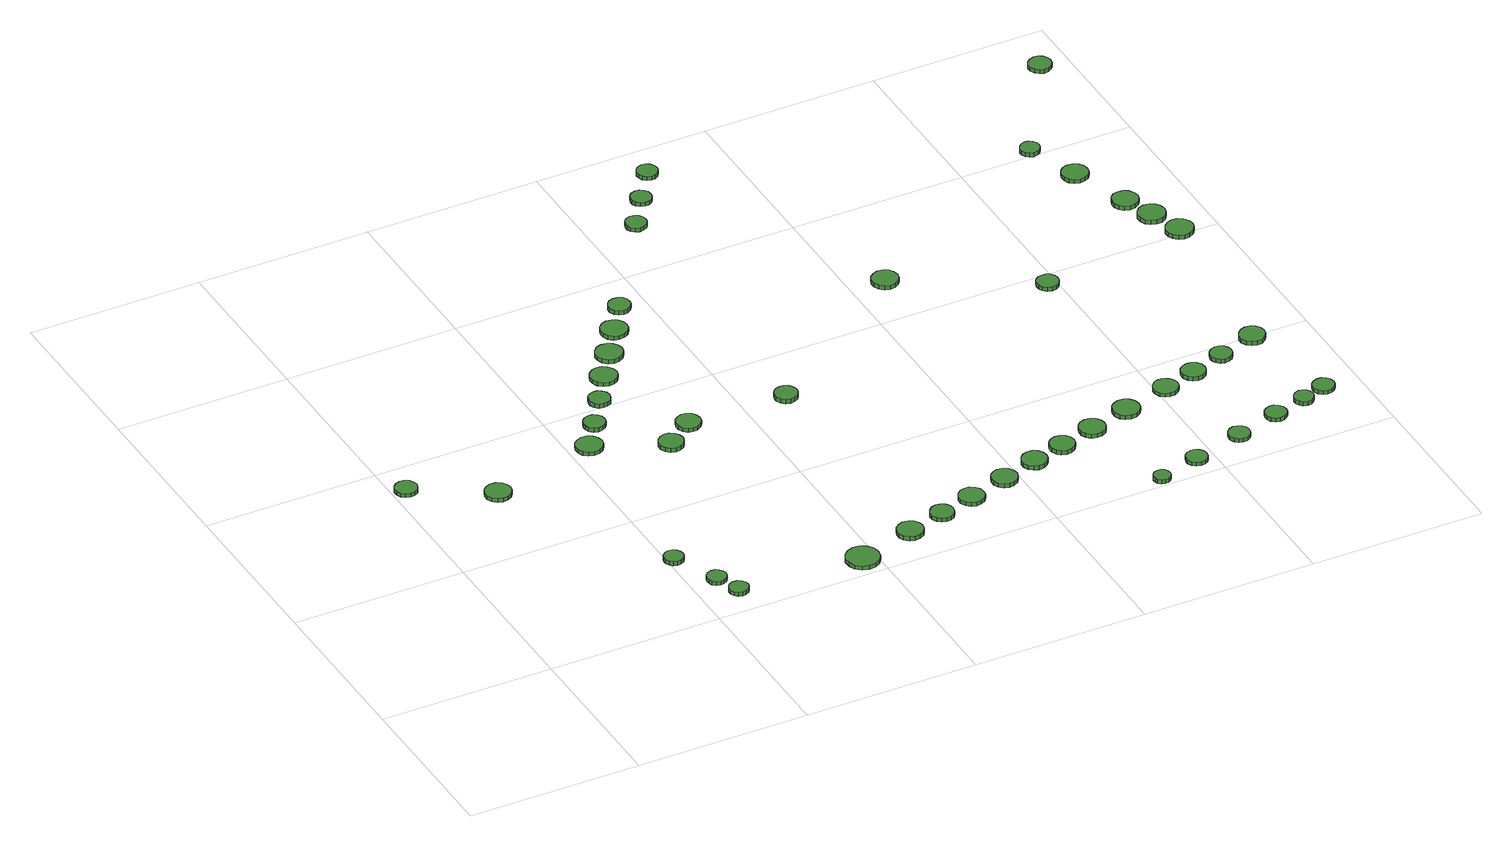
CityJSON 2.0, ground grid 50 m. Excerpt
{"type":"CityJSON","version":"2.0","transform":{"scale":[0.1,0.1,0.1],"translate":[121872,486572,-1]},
"CityObjects":{
"tree1":{"type":"SolitaryVegetationObject","attributes":{"function":"something"},"geometry":[{"type":"MultiSurface","lod":"1","boundaries":[[[0,1,2,3,4,5,6,7,8,9,10,11,12,13,14]],[[15,16,17,18,19,20,21,22,23,24,25,26,27,28,29]],[[0,29,28,1]],[[1,28,27,2]],[[2,27,26,3]],[[3,26,25,4]],[[4,25,24,5]],[[5,24,23,6]],[[6,23,22,7]],[[7,22,21,8]],[[8,21,20,9]],[[9,20,19,10]],[[10,19,18,11]],[[11,18,17,12]],[[12,17,16,13]],[[13,16,15,14]],[[14,15,29,0]]]}]},
"tree2":{"type":"SolitaryVegetationObject","attributes":{"function":"something"},"geometry":[{"type":"MultiSurface","lod":"1","boundaries":[[[30,31,32,33,34,35,36,37,38,39,40,41,42,43,44]],[[45,46,47,48,49,50,51,52,53,54,55,56,57,58,59]],[[30,59,58,31]],[[31,58,57,32]],[[32,57,56,33]],[[33,56,55,34]],[[34,55,54,35]],[[35,54,53,36]],[[36,53,52,37]],[[37,52,51,38]],[[38,51,50,39]],[[39,50,49,40]],[[40,49,48,41]],[[41,48,47,42]],[[42,47,46,43]],[[43,46,45,44]],[[44,45,59,30]]]}]},
"tree3":{"type":"SolitaryVegetationObject","attributes":{"function":"something"},"geometry":[{"type":"MultiSurface","lod":"1","boundaries":[[[60,61,62,63,64,65,66,67,68,69,70,71,72,73,74]],[[75,76,77,78,79,80,81,82,83,84,85,86,87,88,89]],[[60,89,88,61]],[[61,88,87,62]],[[62,87,86,63]],[[63,86,85,64]],[[64,85,84,65]],[[65,84,83,66]],[[66,83,82,67]],[[67,82,81,68]],[[68,81,80,69]],[[69,80,79,70]],[[70,79,78,71]],[[71,78,77,72]],[[72,77,76,73]],[[73,76,75,74]],[[74,75,89,60]]]}]},
"tree4":{"type":"SolitaryVegetationObject","attributes":{"function":"something"},"geometry":[{"type":"MultiSurface","lod":"1","boundaries":[[[90,91,92,93,94,95,96,97,98,99,100,101,102,103,104]],[[105,106,107,108,109,110,111,112,113,114,115,116,117,118,119]],[[90,119,118,91]],[[91,118,117,92]],[[92,117,116,93]],[[93,116,115,94]],[[94,115,114,95]],[[95,114,113,96]],[[96,113,112,97]],[[97,112,111,98]],[[98,111,110,99]],[[99,110,109,100]],[[100,109,108,101]],[[101,108,107,102]],[[102,107,106,103]],[[103,106,105,104]],[[104,105,119,90]]]}]},
"tree5":{"type":"SolitaryVegetationObject","attributes":{"function":"something"},"geometry":[{"type":"MultiSurface","lod":"1","boundaries":[[[120,121,122,123,124,125,126,127,128,129,130,131,132,133,134]],[[135,136,137,138,139,140,141,142,143,144,145,146,147,148,149]],[[120,149,148,121]],[[121,148,147,122]],[[122,147,146,123]],[[123,146,145,124]],[[124,145,144,125]],[[125,144,143,126]],[[126,143,142,127]],[[127,142,141,128]],[[128,141,140,129]],[[129,140,139,130]],[[130,139,138,131]],[[131,138,137,132]],[[132,137,136,133]],[[133,136,135,134]],[[134,135,149,120]]]}]},
"tree6":{"type":"SolitaryVegetationObject","attributes":{"function":"something"},"geometry":[{"type":"MultiSurface","lod":"1","boundaries":[[[150,151,152,153,154,155,156,157,158,159,160,161,162,163,164]],[[165,166,167,168,169,170,171,172,173,174,175,176,177,178,179]],[[150,179,178,151]],[[151,178,177,152]],[[152,177,176,153]],[[153,176,175,154]],[[154,175,174,155]],[[155,174,173,156]],[[156,173,172,157]],[[157,172,171,158]],[[158,171,170,159]],[[159,170,169,160]],[[160,169,168,161]],[[161,168,167,162]],[[162,167,166,163]],[[163,166,165,164]],[[164,165,179,150]]]}]},
"tree7":{"type":"SolitaryVegetationObject","attributes":{"function":"something"},"geometry":[{"type":"MultiSurface","lod":"1","boundaries":[[[180,181,182,183,184,185,186,187,188,189,190,191,192,193,194]],[[195,196,197,198,199,200,201,202,203,204,205,206,207,208,209]],[[180,209,208,181]],[[181,208,207,182]],[[182,207,206,183]],[[183,206,205,184]],[[184,205,204,185]],[[185,204,203,186]],[[186,203,202,187]],[[187,202,201,188]],[[188,201,200,189]],[[189,200,199,190]],[[190,199,198,191]],[[191,198,197,192]],[[192,197,196,193]],[[193,196,195,194]],[[194,195,209,180]]]}]},
"tree8":{"type":"SolitaryVegetationObject","attributes":{"function":"something"},"geometry":[{"type":"MultiSurface","lod":"1","boundaries":[[[210,211,212,213,214,215,216,217,218,219,220,221,222,223,224]],[[225,226,227,228,229,230,231,232,233,234,235,236,237,238,239]],[[210,239,238,211]],[[211,238,237,212]],[[212,237,236,213]],[[213,236,235,214]],[[214,235,234,215]],[[215,234,233,216]],[[216,233,232,217]],[[217,232,231,218]],[[218,231,230,219]],[[219,230,229,220]],[[220,229,228,221]],[[221,228,227,222]],[[222,227,226,223]],[[223,226,225,224]],[[224,225,239,210]]]}]},
"tree9":{"type":"SolitaryVegetationObject","attributes":{"function":"something"},"geometry":[{"type":"MultiSurface","lod":"1","boundaries":[[[240,241,242,243,244,245,246,247,248,249,250,251,252,253,254]],[[255,256,257,258,259,260,261,262,263,264,265,266,267,268,269]],[[240,269,268,241]],[[241,268,267,242]],[[242,267,266,243]],[[243,266,265,244]],[[244,265,264,245]],[[245,264,263,246]],[[246,263,262,247]],[[247,262,261,248]],[[248,261,260,249]],[[249,260,259,250]],[[250,259,258,251]],[[251,258,257,252]],[[252,257,256,253]],[[253,256,255,254]],[[254,255,269,240]]]}]},
"tree10":{"type":"SolitaryVegetationObject","attributes":{"function":"something"},"geometry":[{"type":"MultiSurface","lod":"1","boundaries":[[[270,271,272,273,274,275,276,277,278,279,280,281,282,283,284]],[[285,286,287,288,289,290,291,292,293,294,295,296,297,298,299]],[[270,299,298,271]],[[271,298,297,272]],[[272,297,296,273]],[[273,296,295,274]],[[274,295,294,275]],[[275,294,293,276]],[[276,293,292,277]],[[277,292,291,278]],[[278,291,290,279]],[[279,290,289,280]],[[280,289,288,281]],[[281,288,287,282]],[[282,287,286,283]],[[283,286,285,284]],[[284,285,299,270]]]}]},
"tree11":{"type":"SolitaryVegetationObject","attributes":{"function":"something"},"geometry":[{"type":"MultiSurface","lod":"1","boundaries":[[[300,301,302,303,304,305,306,307,308,309,310,311,312,313,314]],[[315,316,317,318,319,320,321,322,323,324,325,326,327,328,329]],[[300,329,328,301]],[[301,328,327,302]],[[302,327,326,303]],[[303,326,325,304]],[[304,325,324,305]],[[305,324,323,306]],[[306,323,322,307]],[[307,322,321,308]],[[308,321,320,309]],[[309,320,319,310]],[[310,319,318,311]],[[311,318,317,312]],[[312,317,316,313]],[[313,316,315,314]],[[314,315,329,300]]]}]},
"tree12":{"type":"SolitaryVegetationObject","attributes":{"function":"something"},"geometry":[{"type":"MultiSurface","lod":"1","boundaries":[[[330,331,332,333,334,335,336,337,338,339,340,341,342,343,344]],[[345,346,347,348,349,350,351,352,353,354,355,356,357,358,359]],[[330,359,358,331]],[[331,358,357,332]],[[332,357,356,333]],[[333,356,355,334]],[[334,355,354,335]],[[335,354,353,336]],[[336,353,352,337]],[[337,352,351,338]],[[338,351,350,339]],[[339,350,349,340]],[[340,349,348,341]],[[341,348,347,342]],[[342,347,346,343]],[[343,346,345,344]],[[344,345,359,330]]]}]},
"tree13":{"type":"SolitaryVegetationObject","attributes":{"function":"something"},"geometry":[{"type":"MultiSurface","lod":"1","boundaries":[[[360,361,362,363,364,365,366,367,368,369,370,371,372,373,374]],[[375,376,377,378,379,380,381,382,383,384,385,386,387,388,389]],[[360,389,388,361]],[[361,388,387,362]],[[362,387,386,363]],[[363,386,385,364]],[[364,385,384,365]],[[365,384,383,366]],[[366,383,382,367]],[[367,382,381,368]],[[368,381,380,369]],[[369,380,379,370]],[[370,379,378,371]],[[371,378,377,372]],[[372,377,376,373]],[[373,376,375,374]],[[374,375,389,360]]]}]},
"tree14":{"type":"SolitaryVegetationObject","attributes":{"function":"something"},"geometry":[{"type":"MultiSurface","lod":"1","boundaries":[[[390,391,392,393,394,395,396,397,398,399,400,401,402,403,404]],[[405,406,407,408,409,410,411,412,413,414,415,416,417,418,419]],[[390,419,418,391]],[[391,418,417,392]],[[392,417,416,393]],[[393,416,415,394]],[[394,415,414,395]],[[395,414,413,396]],[[396,413,412,397]],[[397,412,411,398]],[[398,411,410,399]],[[399,410,409,400]],[[400,409,408,401]],[[401,408,407,402]],[[402,407,406,403]],[[403,406,405,404]],[[404,405,419,390]]]}]},
"tree15":{"type":"SolitaryVegetationObject","attributes":{"function":"something"},"geometry":[{"type":"MultiSurface","lod":"1","boundaries":[[[420,421,422,423,424,425,426,427,428,429,430,431,432,433,434]],[[435,436,437,438,439,440,441,442,443,444,445,446,447,448,449]],[[420,449,448,421]],[[421,448,447,422]],[[422,447,446,423]],[[423,446,445,424]],[[424,445,444,425]],[[425,444,443,426]],[[426,443,442,427]],[[427,442,441,428]],[[428,441,440,429]],[[429,440,439,430]],[[430,439,438,431]],[[431,438,437,432]],[[432,437,436,433]],[[433,436,435,434]],[[434,435,449,420]]]}]},
"tree16":{"type":"SolitaryVegetationObject","attributes":{"function":"something"},"geometry":[{"type":"MultiSurface","lod":"1","boundaries":[[[450,451,452,453,454,455,456,457,458,459,460,461,462,463,464]],[[465,466,467,468,469,470,471,472,473,474,475,476,477,478,479]],[[450,479,478,451]],[[451,478,477,452]],[[452,477,476,453]],[[453,476,475,454]],[[454,475,474,455]],[[455,474,473,456]],[[456,473,472,457]],[[457,472,471,458]],[[458,471,470,459]],[[459,470,469,460]],[[460,469,468,461]],[[461,468,467,462]],[[462,467,466,463]],[[463,466,465,464]],[[464,465,479,450]]]}]},
"tree17":{"type":"SolitaryVegetationObject","attributes":{"function":"something"},"geometry":[{"type":"MultiSurface","lod":"1","boundaries":[[[480,481,482,483,484,485,486,487,488,489,490,491,492,493,494]],[[495,496,497,498,499,500,501,502,503,504,505,506,507,508,509]],[[480,509,508,481]],[[481,508,507,482]],[[482,507,506,483]],[[483,506,505,484]],[[484,505,504,485]],[[485,504,503,486]],[[486,503,502,487]],[[487,502,501,488]],[[488,501,500,489]],[[489,500,499,490]],[[490,499,498,491]],[[491,498,497,492]],[[492,497,496,493]],[[493,496,495,494]],[[494,495,509,480]]]}]},
"tree18":{"type":"SolitaryVegetationObject","attributes":{"function":"something"},"geometry":[{"type":"MultiSurface","lod":"1","boundaries":[[[510,511,512,513,514,515,516,517,518,519,520,521,522,523,524]],[[525,526,527,528,529,530,531,532,533,534,535,536,537,538,539]],[[510,539,538,511]],[[511,538,537,512]],[[512,537,536,513]],[[513,536,535,514]],[[514,535,534,515]],[[515,534,533,516]],[[516,533,532,517]],[[517,532,531,518]],[[518,531,530,519]],[[519,530,529,520]],[[520,529,528,521]],[[521,528,527,522]],[[522,527,526,523]],[[523,526,525,524]],[[524,525,539,510]]]}]},
"tree19":{"type":"SolitaryVegetationObject","attributes":{"function":"something"},"geometry":[{"type":"MultiSurface","lod":"1","boundaries":[[[540,541,542,543,544,545,546,547,548,549,550,551,552,553,554]],[[555,556,557,558,559,560,561,562,563,564,565,566,567,568,569]],[[540,569,568,541]],[[541,568,567,542]],[[542,567,566,543]],[[543,566,565,544]],[[544,565,564,545]],[[545,564,563,546]],[[546,563,562,547]],[[547,562,561,548]],[[548,561,560,549]],[[549,560,559,550]],[[550,559,558,551]],[[551,558,557,552]],[[552,557,556,553]],[[553,556,555,554]],[[554,555,569,540]]]}]},
"tree20":{"type":"SolitaryVegetationObject","attributes":{"function":"something"},"geometry":[{"type":"MultiSurface","lod":"1","boundaries":[[[570,571,572,573,574,575,576,577,578,579,580,581,582,583,584]],[[585,586,587,588,589,590,591,592,593,594,595,596,597,598,599]],[[570,599,598,571]],[[571,598,597,572]],[[572,597,596,573]],[[573,596,595,574]],[[574,595,594,575]],[[575,594,593,576]],[[576,593,592,577]],[[577,592,591,578]],[[578,591,590,579]],[[579,590,589,580]],[[580,589,588,581]],[[581,588,587,582]],[[582,587,586,583]],[[583,586,585,584]],[[584,585,599,570]]]}]},
"tree21":{"type":"SolitaryVegetationObject","attributes":{"function":"something"},"geometry":[{"type":"MultiSurface","lod":"1","boundaries":[[[600,601,602,603,604,605,606,607,608,609,610,611,612,613,614]],[[615,616,617,618,619,620,621,622,623,624,625,626,627,628,629]],[[600,629,628,601]],[[601,628,627,602]],[[602,627,626,603]],[[603,626,625,604]],[[604,625,624,605]],[[605,624,623,606]],[[606,623,622,607]],[[607,622,621,608]],[[608,621,620,609]],[[609,620,619,610]],[[610,619,618,611]],[[611,618,617,612]],[[612,617,616,613]],[[613,616,615,614]],[[614,615,629,600]]]}]},
"tree22":{"type":"SolitaryVegetationObject","attributes":{"function":"something"},"geometry":[{"type":"MultiSurface","lod":"1","boundaries":[[[630,631,632,633,634,635,636,637,638,639,640,641,642,643,644]],[[645,646,647,648,649,650,651,652,653,654,655,656,657,658,659]],[[630,659,658,631]],[[631,658,657,632]],[[632,657,656,633]],[[633,656,655,634]],[[634,655,654,635]],[[635,654,653,636]],[[636,653,652,637]],[[637,652,651,638]],[[638,651,650,639]],[[639,650,649,640]],[[640,649,648,641]],[[641,648,647,642]],[[642,647,646,643]],[[643,646,645,644]],[[644,645,659,630]]]}]},
"tree23":{"type":"SolitaryVegetationObject","attributes":{"function":"something"},"geometry":[{"type":"MultiSurface","lod":"1","boundaries":[[[660,661,662,663,664,665,666,667,668,669,670,671,672,673,674]],[[675,676,677,678,679,680,681,682,683,684,685,686,687,688,689]],[[660,689,688,661]],[[661,688,687,662]],[[662,687,686,663]],[[663,686,685,664]],[[664,685,684,665]],[[665,684,683,666]],[[666,683,682,667]],[[667,682,681,668]],[[668,681,680,669]],[[669,680,679,670]],[[670,679,678,671]],[[671,678,677,672]],[[672,677,676,673]],[[673,676,675,674]],[[674,675,689,660]]]}]},
"tree24":{"type":"SolitaryVegetationObject","attributes":{"function":"something"},"geometry":[{"type":"MultiSurface","lod":"1","boundaries":[[[690,691,692,693,694,695,696,697,698,699,700,701,702,703,704]],[[705,706,707,708,709,710,711,712,713,714,715,716,717,718,719]],[[690,719,718,691]],[[691,718,717,692]],[[692,717,716,693]],[[693,716,715,694]],[[694,715,714,695]],[[695,714,713,696]],[[696,713,712,697]],[[697,712,711,698]],[[698,711,710,699]],[[699,710,709,700]],[[700,709,708,701]],[[701,708,707,702]],[[702,707,706,703]],[[703,706,705,704]],[[704,705,719,690]]]}]},
"tree25":{"type":"SolitaryVegetationObject","attributes":{"function":"something"},"geometry":[{"type":"MultiSurface","lod":"1","boundaries":[[[720,721,722,723,724,725,726,727,728,729,730,731,732,733,734]],[[735,736,737,738,739,740,741,742,743,744,745,746,747,748,749]],[[720,749,748,721]],[[721,748,747,722]],[[722,747,746,723]],[[723,746,745,724]],[[724,745,744,725]],[[725,744,743,726]],[[726,743,742,727]],[[727,742,741,728]],[[728,741,740,729]],[[729,740,739,730]],[[730,739,738,731]],[[731,738,737,732]],[[732,737,736,733]],[[733,736,735,734]],[[734,735,749,720]]]}]},
"tree26":{"type":"SolitaryVegetationObject","attributes":{"function":"something"},"geometry":[{"type":"MultiSurface","lod":"1","boundaries":[[[750,751,752,753,754,755,756,757,758,759,760,761,762,763,764]],[[765,766,767,768,769,770,771,772,773,774,775,776,777,778,779]],[[750,779,778,751]],[[751,778,777,752]],[[752,777,776,753]],[[753,776,775,754]],[[754,775,774,755]],[[755,774,773,756]],[[756,773,772,757]],[[757,772,771,758]],[[758,771,770,759]],[[759,770,769,760]],[[760,769,768,761]],[[761,768,767,762]],[[762,767,766,763]],[[763,766,765,764]],[[764,765,779,750]]]}]},
"tree27":{"type":"SolitaryVegetationObject","attributes":{"function":"something"},"geometry":[{"type":"MultiSurface","lod":"1","boundaries":[[[780,781,782,783,784,785,786,787,788,789,790,791,792,793,794]],[[795,796,797,798,799,800,801,802,803,804,805,806,807,808,809]],[[780,809,808,781]],[[781,808,807,782]],[[782,807,806,783]],[[783,806,805,784]],[[784,805,804,785]],[[785,804,803,786]],[[786,803,802,787]],[[787,802,801,788]],[[788,801,800,789]],[[789,800,799,790]],[[790,799,798,791]],[[791,798,797,792]],[[792,797,796,793]],[[793,796,795,794]],[[794,795,809,780]]]}]},
"tree28":{"type":"SolitaryVegetationObject","attributes":{"function":"something"},"geometry":[{"type":"MultiSurface","lod":"1","boundaries":[[[810,811,812,813,814,815,816,817,818,819,820,821,822,823,824]],[[825,826,827,828,829,830,831,832,833,834,835,836,837,838,839]],[[810,839,838,811]],[[811,838,837,812]],[[812,837,836,813]],[[813,836,835,814]],[[814,835,834,815]],[[815,834,833,816]],[[816,833,832,817]],[[817,832,831,818]],[[818,831,830,819]],[[819,830,829,820]],[[820,829,828,821]],[[821,828,827,822]],[[822,827,826,823]],[[823,826,825,824]],[[824,825,839,810]]]}]},
"tree29":{"type":"SolitaryVegetationObject","attributes":{"function":"something"},"geometry":[{"type":"MultiSurface","lod":"1","boundaries":[[[840,841,842,843,844,845,846,847,848,849,850,851,852,853,854]],[[855,856,857,858,859,860,861,862,863,864,865,866,867,868,869]],[[840,869,868,841]],[[841,868,867,842]],[[842,867,866,843]],[[843,866,865,844]],[[844,865,864,845]],[[845,864,863,846]],[[846,863,862,847]],[[847,862,861,848]],[[848,861,860,849]],[[849,860,859,850]],[[850,859,858,851]],[[851,858,857,852]],[[852,857,856,853]],[[853,856,855,854]],[[854,855,869,840]]]}]},
"tree30":{"type":"SolitaryVegetationObject","attributes":{"function":"something"},"geometry":[{"type":"MultiSurface","lod":"1","boundaries":[[[870,871,872,873,874,875,876,877,878,879,880,881,882,883,884]],[[885,886,887,888,889,890,891,892,893,894,895,896,897,898,899]],[[870,899,898,871]],[[871,898,897,872]],[[872,897,896,873]],[[873,896,895,874]],[[874,895,894,875]],[[875,894,893,876]],[[876,893,892,877]],[[877,892,891,878]],[[878,891,890,879]],[[879,890,889,880]],[[880,889,888,881]],[[881,888,887,882]],[[882,887,886,883]],[[883,886,885,884]],[[884,885,899,870]]]}]},
"tree31":{"type":"SolitaryVegetationObject","attributes":{"function":"something"},"geometry":[{"type":"MultiSurface","lod":"1","boundaries":[[[900,901,902,903,904,905,906,907,908,909,910,911,912,913,914]],[[915,916,917,918,919,920,921,922,923,924,925,926,927,928,929]],[[900,929,928,901]],[[901,928,927,902]],[[902,927,926,903]],[[903,926,925,904]],[[904,925,924,905]],[[905,924,923,906]],[[906,923,922,907]],[[907,922,921,908]],[[908,921,920,909]],[[909,920,919,910]],[[910,919,918,911]],[[911,918,917,912]],[[912,917,916,913]],[[913,916,915,914]],[[914,915,929,900]]]}]},
"tree32":{"type":"SolitaryVegetationObject","attributes":{"function":"something"},"geometry":[{"type":"MultiSurface","lod":"1","boundaries":[[[930,931,932,933,934,935,936,937,938,939,940,941,942,943,944]],[[945,946,947,948,949,950,951,952,953,954,955,956,957,958,959]],[[930,959,958,931]],[[931,958,957,932]],[[932,957,956,933]],[[933,956,955,934]],[[934,955,954,935]],[[935,954,953,936]],[[936,953,952,937]],[[937,952,951,938]],[[938,951,950,939]],[[939,950,949,940]],[[940,949,948,941]],[[941,948,947,942]],[[942,947,946,943]],[[943,946,945,944]],[[944,945,959,930]]]}]},
"tree33":{"type":"SolitaryVegetationObject","attributes":{"function":"something"},"geometry":[{"type":"MultiSurface","lod":"1","boundaries":[[[960,961,962,963,964,965,966,967,968,969,970,971,972,973,974]],[[975,976,977,978,979,980,981,982,983,984,985,986,987,988,989]],[[960,989,988,961]],[[961,988,987,962]],[[962,987,986,963]],[[963,986,985,964]],[[964,985,984,965]],[[965,984,983,966]],[[966,983,982,967]],[[967,982,981,968]],[[968,981,980,969]],[[969,980,979,970]],[[970,979,978,971]],[[971,978,977,972]],[[972,977,976,973]],[[973,976,975,974]],[[974,975,989,960]]]}]},
"tree34":{"type":"SolitaryVegetationObject","attributes":{"function":"something"},"geometry":[{"type":"MultiSurface","lod":"1","boundaries":[[[990,991,992,993,994,995,996,997,998,999,1000,1001,1002,1003,1004]],[[1005,1006,1007,1008,1009,1010,1011,1012,1013,1014,1015,1016,1017,1018,1019]],[[990,1019,1018,991]],[[991,1018,1017,992]],[[992,1017,1016,993]],[[993,1016,1015,994]],[[994,1015,1014,995]],[[995,1014,1013,996]],[[996,1013,1012,997]],[[997,1012,1011,998]],[[998,1011,1010,999]],[[999,1010,1009,1000]],[[1000,1009,1008,1001]],[[1001,1008,1007,1002]],[[1002,1007,1006,1003]],[[1003,1006,1005,1004]],[[1004,1005,1019,990]]]}]},
"tree35":{"type":"SolitaryVegetationObject","attributes":{"function":"something"},"geometry":[{"type":"MultiSurface","lod":"1","boundaries":[[[1020,1021,1022,1023,1024,1025,1026,1027,1028,1029,1030,1031,1032,1033,1034]],[[1035,1036,1037,1038,1039,1040,1041,1042,1043,1044,1045,1046,1047,1048,1049]],[[1020,1049,1048,1021]],[[1021,1048,1047,1022]],[[1022,1047,1046,1023]],[[1023,1046,1045,1024]],[[1024,1045,1044,1025]],[[1025,1044,1043,1026]],[[1026,1043,1042,1027]],[[1027,1042,1041,1028]],[[1028,1041,1040,1029]],[[1029,1040,1039,1030]],[[1030,1039,1038,1031]],[[1031,1038,1037,1032]],[[1032,1037,1036,1033]],[[1033,1036,1035,1034]],[[1034,1035,1049,1020]]]}]},
"tree36":{"type":"SolitaryVegetationObject","attributes":{"function":"something"},"geometry":[{"type":"MultiSurface","lod":"1","boundaries":[[[1050,1051,1052,1053,1054,1055,1056,1057,1058,1059,1060,1061,1062,1063,1064]],[[1065,1066,1067,1068,1069,1070,1071,1072,1073,1074,1075,1076,1077,1078,1079]],[[1050,1079,1078,1051]],[[1051,1078,1077,1052]],[[1052,1077,1076,1053]],[[1053,1076,1075,1054]],[[1054,1075,1074,1055]],[[1055,1074,1073,1056]],[[1056,1073,1072,1057]],[[1057,1072,1071,1058]],[[1058,1071,1070,1059]],[[1059,1070,1069,1060]],[[1060,1069,1068,1061]],[[1061,1068,1067,1062]],[[1062,1067,1066,1063]],[[1063,1066,1065,1064]],[[1064,1065,1079,1050]]]}]},
"tree37":{"type":"SolitaryVegetationObject","attributes":{"function":"something"},"geometry":[{"type":"MultiSurface","lod":"1","boundaries":[[[1080,1081,1082,1083,1084,1085,1086,1087,1088,1089,1090,1091,1092,1093,1094]],[[1095,1096,1097,1098,1099,1100,1101,1102,1103,1104,1105,1106,1107,1108,1109]],[[1080,1109,1108,1081]],[[1081,1108,1107,1082]],[[1082,1107,1106,1083]],[[1083,1106,1105,1084]],[[1084,1105,1104,1085]],[[1085,1104,1103,1086]],[[1086,1103,1102,1087]],[[1087,1102,1101,1088]],[[1088,1101,1100,1089]],[[1089,1100,1099,1090]],[[1090,1099,1098,1091]],[[1091,1098,1097,1092]],[[1092,1097,1096,1093]],[[1093,1096,1095,1094]],[[1094,1095,1109,1080]]]}]},
"tree38":{"type":"SolitaryVegetationObject","attributes":{"function":"something"},"geometry":[{"type":"MultiSurface","lod":"1","boundaries":[[[1110,1111,1112,1113,1114,1115,1116,1117,1118,1119,1120,1121,1122,1123,1124]],[[1125,1126,1127,1128,1129,1130,1131,1132,1133,1134,1135,1136,1137,1138,1139]],[[1110,1139,1138,1111]],[[1111,1138,1137,1112]],[[1112,1137,1136,1113]],[[1113,1136,1135,1114]],[[1114,1135,1134,1115]],[[1115,1134,1133,1116]],[[1116,1133,1132,1117]],[[1117,1132,1131,1118]],[[1118,1131,1130,1119]],[[1119,1130,1129,1120]],[[1120,1129,1128,1121]],[[1121,1128,1127,1122]],[[1122,1127,1126,1123]],[[1123,1126,1125,1124]],[[1124,1125,1139,1110]]]}]},
"tree39":{"type":"SolitaryVegetationObject","attributes":{"function":"something"},"geometry":[{"type":"MultiSurface","lod":"1","boundaries":[[[1140,1141,1142,1143,1144,1145,1146,1147,1148,1149,1150,1151,1152,1153,1154]],[[1155,1156,1157,1158,1159,1160,1161,1162,1163,1164,1165,1166,1167,1168,1169]],[[1140,1169,1168,1141]],[[1141,1168,1167,1142]],[[1142,1167,1166,1143]],[[1143,1166,1165,1144]],[[1144,1165,1164,1145]],[[1145,1164,1163,1146]],[[1146,1163,1162,1147]],[[1147,1162,1161,1148]],[[1148,1161,1160,1149]],[[1149,1160,1159,1150]],[[1150,1159,1158,1151]],[[1151,1158,1157,1152]],[[1152,1157,1156,1153]],[[1153,1156,1155,1154]],[[1154,1155,1169,1140]]]}]},
"tree40":{"type":"SolitaryVegetationObject","attributes":{"function":"something"},"geometry":[{"type":"MultiSurface","lod":"1","boundaries":[[[1170,1171,1172,1173,1174,1175,1176,1177,1178,1179,1180,1181,1182,1183,1184]],[[1185,1186,1187,1188,1189,1190,1191,1192,1193,1194,1195,1196,1197,1198,1199]],[[1170,1199,1198,1171]],[[1171,1198,1197,1172]],[[1172,1197,1196,1173]],[[1173,1196,1195,1174]],[[1174,1195,1194,1175]],[[1175,1194,1193,1176]],[[1176,1193,1192,1177]],[[1177,1192,1191,1178]],[[1178,1191,1190,1179]],[[1179,1190,1189,1180]],[[1180,1189,1188,1181]],[[1181,1188,1187,1182]],[[1182,1187,1186,1183]],[[1183,1186,1185,1184]],[[1184,1185,1199,1170]]]}]},
"tree41":{"type":"SolitaryVegetationObject","attributes":{"function":"something"},"geometry":[{"type":"MultiSurface","lod":"1","boundaries":[[[1200,1201,1202,1203,1204,1205,1206,1207,1208,1209,1210,1211,1212,1213,1214]],[[1215,1216,1217,1218,1219,1220,1221,1222,1223,1224,1225,1226,1227,1228,1229]],[[1200,1229,1228,1201]],[[1201,1228,1227,1202]],[[1202,1227,1226,1203]],[[1203,1226,1225,1204]],[[1204,1225,1224,1205]],[[1205,1224,1223,1206]],[[1206,1223,1222,1207]],[[1207,1222,1221,1208]],[[1208,1221,1220,1209]],[[1209,1220,1219,1210]],[[1210,1219,1218,1211]],[[1211,1218,1217,1212]],[[1212,1217,1216,1213]],[[1213,1216,1215,1214]],[[1214,1215,1229,1200]]]}]},
"tree42":{"type":"SolitaryVegetationObject","attributes":{"function":"something"},"geometry":[{"type":"MultiSurface","lod":"1","boundaries":[[[1230,1231,1232,1233,1234,1235,1236,1237,1238,1239,1240,1241,1242,1243,1244]],[[1245,1246,1247,1248,1249,1250,1251,1252,1253,1254,1255,1256,1257,1258,1259]],[[1230,1259,1258,1231]],[[1231,1258,1257,1232]],[[1232,1257,1256,1233]],[[1233,1256,1255,1234]],[[1234,1255,1254,1235]],[[1235,1254,1253,1236]],[[1236,1253,1252,1237]],[[1237,1252,1251,1238]],[[1238,1251,1250,1239]],[[1239,1250,1249,1240]],[[1240,1249,1248,1241]],[[1241,1248,1247,1242]],[[1242,1247,1246,1243]],[[1243,1246,1245,1244]],[[1244,1245,1259,1230]]]}]},
"tree43":{"type":"SolitaryVegetationObject","attributes":{"function":"something"},"geometry":[{"type":"MultiSurface","lod":"1","boundaries":[[[1260,1261,1262,1263,1264,1265,1266,1267,1268,1269,1270,1271,1272,1273,1274]],[[1275,1276,1277,1278,1279,1280,1281,1282,1283,1284,1285,1286,1287,1288,1289]],[[1260,1289,1288,1261]],[[1261,1288,1287,1262]],[[1262,1287,1286,1263]],[[1263,1286,1285,1264]],[[1264,1285,1284,1265]],[[1265,1284,1283,1266]],[[1266,1283,1282,1267]],[[1267,1282,1281,1268]],[[1268,1281,1280,1269]],[[1269,1280,1279,1270]],[[1270,1279,1278,1271]],[[1271,1278,1277,1272]],[[1272,1277,1276,1273]],[[1273,1276,1275,1274]],[[1274,1275,1289,1260]]]}]},
"tree44":{"type":"SolitaryVegetationObject","attributes":{"function":"something"},"geometry":[{"type":"MultiSurface","lod":"1","boundaries":[[[1290,1291,1292,1293,1294,1295,1296,1297,1298,1299,1300,1301,1302,1303,1304]],[[1305,1306,1307,1308,1309,1310,1311,1312,1313,1314,1315,1316,1317,1318,1319]],[[1290,1319,1318,1291]],[[1291,1318,1317,1292]],[[1292,1317,1316,1293]],[[1293,1316,1315,1294]],[[1294,1315,1314,1295]],[[1295,1314,1313,1296]],[[1296,1313,1312,1297]],[[1297,1312,1311,1298]],[[1298,1311,1310,1299]],[[1299,1310,1309,1300]],[[1300,1309,1308,1301]],[[1301,1308,1307,1302]],[[1302,1307,1306,1303]],[[1303,1306,1305,1304]],[[1304,1305,1319,1290]]]}]},
"tree45":{"type":"SolitaryVegetationObject","attributes":{"function":"something"},"geometry":[{"type":"MultiSurface","lod":"1","boundaries":[[[1320,1321,1322,1323,1324,1325,1326,1327,1328,1329,1330,1331,1332,1333,1334]],[[1335,1336,1337,1338,1339,1340,1341,1342,1343,1344,1345,1346,1347,1348,1349]],[[1320,1349,1348,1321]],[[1321,1348,1347,1322]],[[1322,1347,1346,1323]],[[1323,1346,1345,1324]],[[1324,1345,1344,1325]],[[1325,1344,1343,1326]],[[1326,1343,1342,1327]],[[1327,1342,1341,1328]],[[1328,1341,1340,1329]],[[1329,1340,1339,1330]],[[1330,1339,1338,1331]],[[1331,1338,1337,1332]],[[1332,1337,1336,1333]],[[1333,1336,1335,1334]],[[1334,1335,1349,1320]]]}]}
},
"vertices":[
[71,898,19],[68,911,19],[61,921,19],[49,928,19],[36,929,19],[23,925,19],[14,916,19],[8,904,19],[8,891,19],[14,879,19],[23,870,19],[36,866,19],[49,867,19],[61,874,19],[68,885,19],[68,885,8],[61,874,8],[49,867,8],[36,866,8],[23,870,8],[14,879,8],[8,891,8],[8,904,8],[14,916,8],[23,925,8],[36,929,8],[49,928,8],[61,921,8],[68,911,8],[71,898,8],
[279,763,26],[276,778,26],[267,790,26],[254,798,26],[238,800,26],[224,795,26],[212,785,26],[206,770,26],[206,755,26],[212,741,26],[224,731,26],[238,726,26],[254,727,26],[267,735,26],[276,748,26],[276,748,14],[267,735,14],[254,727,14],[238,726,14],[224,731,14],[212,741,14],[206,755,14],[206,770,14],[212,785,14],[224,795,14],[238,800,14],[254,798,14],[267,790,14],[276,778,14],[279,763,14],
[537,277,32],[534,288,32],[528,297,32],[518,303,32],[506,304,32],[496,301,32],[487,293,32],[483,283,32],[483,271,32],[487,261,32],[496,253,32],[506,250,32],[518,251,32],[528,257,32],[534,266,32],[534,266,19],[528,257,19],[518,251,19],[506,250,19],[496,253,19],[487,261,19],[483,271,19],[483,283,19],[487,293,19],[496,301,19],[506,304,19],[518,303,19],[528,297,19],[534,288,19],[537,277,19],
[597,147,29],[595,159,29],[588,168,29],[578,174,29],[566,175,29],[555,172,29],[546,164,29],[542,153,29],[542,142,29],[546,131,29],[555,123,29],[566,120,29],[578,121,29],[588,127,29],[595,136,29],[595,136,17],[588,127,17],[578,121,17],[566,120,17],[555,123,17],[546,131,17],[542,142,17],[542,153,17],[546,164,17],[555,172,17],[566,175,17],[578,174,17],[588,168,17],[595,159,17],[597,147,17],
[625,75,30],[622,86,30],[616,95,30],[606,101,30],[594,102,30],[583,99,30],[575,91,30],[570,81,30],[570,69,30],[575,59,30],[583,51,30],[594,48,30],[606,49,30],[616,55,30],[622,64,30],[622,64,18],[616,55,18],[606,49,18],[594,48,18],[583,51,18],[575,59,18],[570,69,18],[570,81,18],[575,91,18],[583,99,18],[594,102,18],[606,101,18],[616,95,18],[622,86,18],[625,75,18],
[589,837,29],[586,853,29],[577,866,29],[563,874,29],[547,875,29],[532,870,29],[520,860,29],[514,845,29],[514,830,29],[520,815,29],[532,805,29],[547,800,29],[563,801,29],[577,809,29],[586,822,29],[586,822,17],[577,809,17],[563,801,17],[547,800,17],[532,805,17],[520,815,17],[514,830,17],[514,845,17],[520,860,17],[532,870,17],[547,875,17],[563,874,17],[577,866,17],[586,853,17],[589,837,17],
[643,926,27],[641,939,27],[633,949,27],[622,956,27],[609,957,27],[597,953,27],[587,944,27],[582,932,27],[582,920,27],[587,908,27],[597,899,27],[609,895,27],[622,897,27],[633,903,27],[641,913,27],[641,913,14],[633,903,14],[622,897,14],[609,895,14],[597,899,14],[587,908,14],[582,920,14],[582,932,14],[587,944,14],[597,953,14],[609,957,14],[622,956,14],[633,949,14],[641,939,14],[643,926,14],
[1002,57,23],[998,76,23],[987,92,23],[970,102,23],[950,104,23],[932,98,23],[917,85,23],[909,67,23],[909,47,23],[917,29,23],[932,16,23],[950,10,23],[970,12,23],[987,22,23],[998,38,23],[998,38,11],[987,22,11],[970,12,11],[950,10,11],[932,16,11],[917,29,11],[909,47,11],[909,67,11],[917,85,11],[932,98,11],[950,104,11],[970,102,11],[987,92,11],[998,76,11],[1002,57,11],
[783,749,31],[780,764,31],[772,775,31],[759,783,31],[744,784,31],[731,780,31],[720,770,31],[714,757,31],[714,742,31],[720,729,31],[731,719,31],[744,714,31],[759,716,31],[772,723,31],[780,735,31],[780,735,18],[772,723,18],[759,716,18],[744,714,18],[731,719,18],[720,729,18],[714,742,18],[714,757,18],[720,770,18],[731,780,18],[744,784,18],[759,783,18],[772,775,18],[780,764,18],[783,749,18],
[708,1021,24],[705,1034,24],[698,1044,24],[687,1051,24],[674,1052,24],[662,1048,24],[652,1040,24],[647,1028,24],[647,1015,24],[652,1003,24],[662,994,24],[674,991,24],[687,992,24],[698,998,24],[705,1009,24],[705,1009,11],[698,998,11],[687,992,11],[674,991,11],[662,994,11],[652,1003,11],[647,1015,11],[647,1028,11],[652,1040,11],[662,1048,11],[674,1052,11],[687,1051,11],[698,1044,11],[705,1034,11],[708,1021,11],
[775,1111,22],[772,1126,22],[762,1139,22],[749,1147,22],[733,1149,22],[718,1144,22],[706,1133,22],[700,1119,22],[700,1103,22],[706,1089,22],[718,1078,22],[733,1073,22],[749,1075,22],[762,1083,22],[772,1096,22],[772,1096,10],[762,1083,10],[749,1075,10],[733,1073,10],[718,1078,10],[706,1089,10],[700,1103,10],[700,1119,10],[706,1133,10],[718,1144,10],[733,1149,10],[749,1147,10],[762,1139,10],[772,1126,10],[775,1111,10],
[865,809,31],[862,823,31],[854,835,31],[841,842,31],[827,844,31],[813,839,31],[802,830,31],[796,816,31],[796,802,31],[802,788,31],[813,778,31],[827,774,31],[841,775,31],[854,783,31],[862,795,31],[862,795,19],[854,783,19],[841,775,19],[827,774,19],[813,778,19],[802,788,19],[796,802,19],[796,816,19],[802,830,19],[813,839,19],[827,844,19],[841,842,19],[854,835,19],[862,823,19],[865,809,19],
[838,1201,20],[835,1216,20],[825,1229,20],[811,1237,20],[795,1239,20],[780,1234,20],[768,1223,20],[762,1209,20],[762,1193,20],[768,1178,20],[780,1167,20],[795,1162,20],[811,1164,20],[825,1172,20],[835,1185,20],[835,1185,8],[825,1172,8],[811,1164,8],[795,1162,8],[780,1167,8],[768,1178,8],[762,1193,8],[762,1209,8],[768,1223,8],[780,1234,8],[795,1239,8],[811,1237,8],[825,1229,8],[835,1216,8],[838,1201,8],
[1164,117,18],[1161,132,18],[1152,145,18],[1139,152,18],[1123,154,18],[1109,149,18],[1097,139,18],[1091,125,18],[1091,109,18],[1097,95,18],[1109,85,18],[1123,80,18],[1139,82,18],[1152,89,18],[1161,102,18],[1161,102,5],[1152,89,5],[1139,82,5],[1123,80,5],[1109,85,5],[1097,95,5],[1091,109,5],[1091,125,5],[1097,139,5],[1109,149,5],[1123,154,5],[1139,152,5],[1152,145,5],[1161,132,5],[1164,117,5],
[900,1290,20],[896,1306,20],[887,1319,20],[873,1327,20],[857,1329,20],[842,1324,20],[830,1313,20],[824,1298,20],[824,1282,20],[830,1268,20],[842,1257,20],[857,1252,20],[873,1254,20],[887,1262,20],[896,1275,20],[896,1275,8],[887,1262,8],[873,1254,8],[857,1252,8],[842,1257,8],[830,1268,8],[824,1282,8],[824,1298,8],[830,1313,8],[842,1324,8],[857,1329,8],[873,1327,8],[887,1319,8],[896,1306,8],[900,1290,8],
[1273,151,17],[1270,164,17],[1262,175,17],[1250,182,17],[1236,184,17],[1223,180,17],[1213,170,17],[1207,158,17],[1207,144,17],[1213,131,17],[1223,122,17],[1236,118,17],[1250,119,17],[1262,126,17],[1270,137,17],[1270,137,5],[1262,126,5],[1250,119,5],[1236,118,5],[1223,122,5],[1213,131,5],[1207,144,5],[1207,158,5],[1213,170,5],[1223,180,5],[1236,184,5],[1250,182,5],[1262,175,5],[1270,164,5],[1273,151,5],
[955,1381,20],[953,1394,20],[945,1405,20],[934,1411,20],[921,1412,20],[908,1408,20],[899,1400,20],[893,1388,20],[893,1375,20],[899,1363,20],[908,1354,20],[921,1350,20],[934,1352,20],[945,1358,20],[953,1369,20],[953,1369,7],[945,1358,7],[934,1352,7],[921,1350,7],[908,1354,7],[899,1363,7],[893,1375,7],[893,1388,7],[899,1400,7],[908,1408,7],[921,1412,7],[934,1411,7],[945,1405,7],[953,1394,7],[955,1381,7],
[1154,811,26],[1151,825,26],[1143,836,26],[1131,843,26],[1118,844,26],[1105,840,26],[1095,831,26],[1089,818,26],[1089,805,26],[1095,792,26],[1105,783,26],[1118,779,26],[1131,780,26],[1143,787,26],[1151,798,26],[1151,798,13],[1143,787,13],[1131,780,13],[1118,779,13],[1105,783,13],[1095,792,13],[1089,805,13],[1089,818,13],[1095,831,13],[1105,840,13],[1118,844,13],[1131,843,13],[1143,836,13],[1151,825,13],[1154,811,13],
[1379,181,17],[1376,196,17],[1367,208,17],[1354,216,17],[1339,217,17],[1325,213,17],[1314,203,17],[1307,189,17],[1307,174,17],[1314,160,17],[1325,150,17],[1339,145,17],[1354,147,17],[1367,154,17],[1376,166,17],[1376,166,5],[1367,154,5],[1354,147,5],[1339,145,5],[1325,150,5],[1314,160,5],[1307,174,5],[1307,189,5],[1314,203,5],[1325,213,5],[1339,217,5],[1354,216,5],[1367,208,5],[1376,196,5],[1379,181,5],
[1496,217,17],[1492,232,17],[1484,244,17],[1470,252,17],[1455,254,17],[1441,249,17],[1429,239,17],[1423,225,17],[1423,210,17],[1429,196,17],[1441,185,17],[1455,181,17],[1470,182,17],[1484,190,17],[1492,202,17],[1492,202,5],[1484,190,5],[1470,182,5],[1455,181,5],[1441,185,5],[1429,196,5],[1423,210,5],[1423,225,5],[1429,239,5],[1441,249,5],[1455,254,5],[1470,252,5],[1484,244,5],[1492,232,5],[1496,217,5],
[1602,252,18],[1599,267,18],[1590,279,18],[1577,286,18],[1562,288,18],[1548,283,18],[1537,273,18],[1531,260,18],[1531,245,18],[1537,231,18],[1548,221,18],[1562,216,18],[1577,218,18],[1590,225,18],[1599,238,18],[1599,238,5],[1590,225,5],[1577,218,5],[1562,216,5],[1548,221,5],[1537,231,5],[1531,245,5],[1531,260,5],[1537,273,5],[1548,283,5],[1562,288,5],[1577,286,5],[1590,279,5],[1599,267,5],[1602,252,5],
[1168,1697,19],[1165,1709,19],[1158,1719,19],[1147,1725,19],[1135,1727,19],[1123,1723,19],[1114,1715,19],[1109,1703,19],[1109,1691,19],[1114,1679,19],[1123,1671,19],[1135,1667,19],[1147,1669,19],[1158,1675,19],[1165,1685,19],[1165,1685,7],[1158,1675,7],[1147,1669,7],[1135,1667,7],[1123,1671,7],[1114,1679,7],[1109,1691,7],[1109,1703,7],[1114,1715,7],[1123,1723,7],[1135,1727,7],[1147,1725,7],[1158,1719,7],[1165,1709,7],[1168,1697,7],
[1233,1794,19],[1231,1806,19],[1224,1816,19],[1213,1823,19],[1201,1824,19],[1189,1820,19],[1180,1812,19],[1175,1801,19],[1175,1788,19],[1180,1777,19],[1189,1769,19],[1201,1765,19],[1213,1766,19],[1224,1772,19],[1231,1782,19],[1231,1782,7],[1224,1772,7],[1213,1766,7],[1201,1765,7],[1189,1769,7],[1180,1777,7],[1175,1788,7],[1175,1801,7],[1180,1812,7],[1189,1820,7],[1201,1824,7],[1213,1823,7],[1224,1816,7],[1231,1806,7],[1233,1794,7],
[1699,280,18],[1696,295,18],[1687,307,18],[1674,314,18],[1659,316,18],[1645,311,18],[1634,301,18],[1628,288,18],[1628,273,18],[1634,259,18],[1645,250,18],[1659,245,18],[1674,247,18],[1687,254,18],[1696,266,18],[1696,266,5],[1687,254,5],[1674,247,5],[1659,245,5],[1645,250,5],[1634,259,5],[1628,273,5],[1628,288,5],[1634,301,5],[1645,311,5],[1659,316,5],[1674,314,5],[1687,307,5],[1696,295,5],[1699,280,5],
[1853,30,18],[1851,40,18],[1845,48,18],[1836,53,18],[1826,54,18],[1817,51,18],[1809,44,18],[1805,35,18],[1805,25,18],[1809,16,18],[1817,9,18],[1826,6,18],[1836,7,18],[1845,12,18],[1851,20,18],[1851,20,5],[1845,12,5],[1836,7,5],[1826,6,5],[1817,9,5],[1809,16,5],[1805,25,5],[1805,35,5],[1809,44,5],[1817,51,5],[1826,54,5],[1836,53,5],[1845,48,5],[1851,40,5],[1853,30,5],
[1304,1893,19],[1301,1905,19],[1294,1915,19],[1283,1922,19],[1271,1923,19],[1259,1919,19],[1250,1911,19],[1245,1899,19],[1245,1887,19],[1250,1875,19],[1259,1867,19],[1271,1863,19],[1283,1864,19],[1294,1871,19],[1301,1881,19],[1301,1881,7],[1294,1871,7],[1283,1864,7],[1271,1863,7],[1259,1867,7],[1250,1875,7],[1245,1887,7],[1245,1899,7],[1250,1911,7],[1259,1919,7],[1271,1923,7],[1283,1922,7],[1294,1915,7],[1301,1905,7],[1304,1893,7],
[1806,313,17],[1803,328,17],[1794,341,17],[1780,348,17],[1765,350,17],[1750,345,17],[1739,335,17],[1733,321,17],[1733,305,17],[1739,291,17],[1750,281,17],[1765,276,17],[1780,278,17],[1794,285,17],[1803,298,17],[1803,298,5],[1794,285,5],[1780,278,5],[1765,276,5],[1750,281,5],[1739,291,5],[1733,305,5],[1733,321,5],[1739,335,5],[1750,345,5],[1765,350,5],[1780,348,5],[1794,341,5],[1803,328,5],[1806,313,5],
[1635,1163,22],[1632,1178,22],[1623,1191,22],[1610,1198,22],[1594,1200,22],[1580,1195,22],[1568,1185,22],[1562,1171,22],[1562,1155,22],[1568,1141,22],[1580,1131,22],[1594,1126,22],[1610,1128,22],[1623,1136,22],[1632,1148,22],[1632,1148,9],[1623,1136,9],[1610,1128,9],[1594,1126,9],[1580,1131,9],[1568,1141,9],[1562,1155,9],[1562,1171,9],[1568,1185,9],[1580,1195,9],[1594,1200,9],[1610,1198,9],[1623,1191,9],[1632,1178,9],[1635,1163,9],
[1980,65,18],[1977,77,18],[1970,87,18],[1959,94,18],[1947,95,18],[1935,91,18],[1925,83,18],[1920,71,18],[1920,58,18],[1925,47,18],[1935,39,18],[1947,35,18],[1959,36,18],[1970,42,18],[1977,52,18],[1977,52,6],[1970,42,6],[1959,36,6],[1947,35,6],[1935,39,6],[1925,47,6],[1920,58,6],[1920,71,6],[1925,83,6],[1935,91,6],[1947,95,6],[1959,94,6],[1970,87,6],[1977,77,6],[1980,65,6],
[1927,349,17],[1924,365,17],[1914,378,17],[1900,386,17],[1884,387,17],[1869,382,17],[1857,372,17],[1851,357,17],[1851,341,17],[1857,326,17],[1869,316,17],[1884,311,17],[1900,312,17],[1914,320,17],[1924,333,17],[1924,333,5],[1914,320,5],[1900,312,5],[1884,311,5],[1869,316,5],[1857,326,5],[1851,341,5],[1851,357,5],[1857,372,5],[1869,382,5],[1884,387,5],[1900,386,5],[1914,378,5],[1924,365,5],[1927,349,5],
[2130,111,17],[2127,123,17],[2120,133,17],[2109,139,17],[2096,141,17],[2084,137,17],[2075,128,17],[2070,117,17],[2070,104,17],[2075,93,17],[2084,84,17],[2096,80,17],[2109,82,17],[2120,88,17],[2127,98,17],[2127,98,5],[2120,88,5],[2109,82,5],[2096,80,5],[2084,84,5],[2075,93,5],[2070,104,5],[2070,117,5],[2075,128,5],[2084,137,5],[2096,141,5],[2109,139,5],[2120,133,5],[2127,123,5],[2130,111,5],
[2062,388,17],[2059,402,17],[2050,414,17],[2037,422,17],[2022,423,17],[2008,419,17],[1998,409,17],[1992,395,17],[1992,381,17],[1998,367,17],[2008,357,17],[2022,353,17],[2037,354,17],[2050,362,17],[2059,374,17],[2059,374,6],[2050,362,6],[2037,354,6],[2022,353,6],[2008,357,6],[1998,367,6],[1992,381,6],[1992,395,6],[1998,409,6],[2008,419,6],[2022,423,6],[2037,422,6],[2050,414,6],[2059,402,6],[2062,388,6],
[2158,417,19],[2155,431,19],[2147,443,19],[2134,450,19],[2120,451,19],[2107,447,19],[2096,438,19],[2090,425,19],[2090,410,19],[2096,397,19],[2107,388,19],[2120,384,19],[2134,385,19],[2147,392,19],[2155,404,19],[2155,404,7],[2147,392,7],[2134,385,7],[2120,384,7],[2107,388,7],[2096,397,7],[2090,410,7],[2090,425,7],[2096,438,7],[2107,447,7],[2120,451,7],[2134,450,7],[2147,443,7],[2155,431,7],[2158,417,7],
[2000,950,24],[1998,963,24],[1990,974,24],[1979,980,24],[1966,981,24],[1954,977,24],[1944,969,24],[1939,957,24],[1939,944,24],[1944,932,24],[1954,923,24],[1966,919,24],[1979,921,24],[1990,927,24],[1998,938,24],[1998,938,12],[1990,927,12],[1979,921,12],[1966,919,12],[1954,923,12],[1944,932,12],[1939,944,12],[1939,957,12],[1944,969,12],[1954,977,12],[1966,981,12],[1979,980,12],[1990,974,12],[1998,963,12],[2000,950,12],
[2259,150,17],[2257,162,17],[2249,172,17],[2238,179,17],[2226,180,17],[2214,176,17],[2204,168,17],[2199,156,17],[2199,143,17],[2204,132,17],[2214,123,17],[2226,120,17],[2238,121,17],[2249,127,17],[2257,137,17],[2257,137,5],[2249,127,5],[2238,121,5],[2226,120,5],[2214,123,5],[2204,132,5],[2199,143,5],[2199,156,5],[2204,168,5],[2214,176,5],[2226,180,5],[2238,179,5],[2249,172,5],[2257,162,5],[2259,150,5],
[2253,449,23],[2250,462,23],[2243,472,23],[2232,478,23],[2219,480,23],[2207,476,23],[2197,467,23],[2192,455,23],[2192,443,23],[2197,431,23],[2207,422,23],[2219,418,23],[2232,420,23],[2243,426,23],[2250,437,23],[2250,437,10],[2243,426,10],[2232,420,10],[2219,418,10],[2207,422,10],[2197,431,10],[2192,443,10],[2192,455,10],[2197,467,10],[2207,476,10],[2219,480,10],[2232,478,10],[2243,472,10],[2250,462,10],[2253,449,10],
[2355,179,18],[2352,190,18],[2346,200,18],[2336,205,18],[2324,207,18],[2313,203,18],[2305,195,18],[2300,185,18],[2300,173,18],[2305,163,18],[2313,155,18],[2324,152,18],[2336,153,18],[2346,159,18],[2352,168,18],[2352,168,5],[2346,159,5],[2336,153,5],[2324,152,5],[2313,155,5],[2305,163,5],[2300,173,5],[2300,185,5],[2305,195,5],[2313,203,5],[2324,207,5],[2336,205,5],[2346,200,5],[2352,190,5],[2355,179,5],
[2427,202,18],[2425,214,18],[2417,225,18],[2406,231,18],[2394,232,18],[2382,228,18],[2372,220,18],[2367,208,18],[2367,196,18],[2372,184,18],[2382,176,18],[2394,172,18],[2406,173,18],[2417,179,18],[2425,190,18],[2425,190,6],[2417,179,6],[2406,173,6],[2394,172,6],[2382,176,6],[2372,184,6],[2367,196,6],[2367,208,6],[2372,220,6],[2382,228,6],[2394,232,6],[2406,231,6],[2417,225,6],[2425,214,6],[2427,202,6],
[2368,483,27],[2365,498,27],[2356,510,27],[2343,517,27],[2328,519,27],[2314,514,27],[2303,504,27],[2296,490,27],[2296,475,27],[2303,461,27],[2314,451,27],[2328,447,27],[2343,448,27],[2356,456,27],[2365,468,27],[2365,468,14],[2356,456,14],[2343,448,14],[2328,447,14],[2314,451,14],[2303,461,14],[2296,475,14],[2296,490,14],[2303,504,14],[2314,514,14],[2328,519,14],[2343,517,14],[2356,510,14],[2365,498,14],[2368,483,14],
[2238,1512,27],[2235,1523,27],[2228,1532,27],[2219,1538,27],[2207,1539,27],[2196,1536,27],[2188,1528,27],[2183,1517,27],[2183,1506,27],[2188,1496,27],[2196,1488,27],[2207,1484,27],[2219,1486,27],[2228,1491,27],[2235,1501,27],[2235,1501,14],[2228,1491,14],[2219,1486,14],[2207,1484,14],[2196,1488,14],[2188,1496,14],[2183,1506,14],[2183,1517,14],[2188,1528,14],[2196,1536,14],[2207,1539,14],[2219,1538,14],[2228,1532,14],[2235,1523,14],[2238,1512,14],
[2300,1358,26],[2297,1373,26],[2288,1385,26],[2274,1393,26],[2259,1395,26],[2244,1390,26],[2233,1380,26],[2227,1366,26],[2227,1350,26],[2233,1336,26],[2244,1326,26],[2259,1321,26],[2274,1323,26],[2288,1330,26],[2297,1343,26],[2297,1343,14],[2288,1330,14],[2274,1323,14],[2259,1321,14],[2244,1326,14],[2233,1336,14],[2227,1350,14],[2227,1366,14],[2233,1380,14],[2244,1390,14],[2259,1395,14],[2274,1393,14],[2288,1385,14],[2297,1373,14],[2300,1358,14],
[2360,1188,26],[2357,1203,26],[2348,1216,26],[2335,1224,26],[2319,1225,26],[2304,1221,26],[2293,1210,26],[2287,1196,26],[2287,1181,26],[2293,1167,26],[2304,1156,26],[2319,1151,26],[2335,1153,26],[2348,1161,26],[2357,1173,26],[2357,1173,14],[2348,1161,14],[2335,1153,14],[2319,1151,14],[2304,1156,14],[2293,1167,14],[2287,1181,14],[2287,1196,14],[2293,1210,14],[2304,1221,14],[2319,1225,14],[2335,1224,14],[2348,1216,14],[2357,1203,14],[2360,1188,14],
[2394,1099,27],[2391,1115,27],[2381,1128,27],[2367,1136,27],[2351,1138,27],[2336,1133,27],[2324,1122,27],[2317,1107,27],[2317,1091,27],[2324,1076,27],[2336,1066,27],[2351,1061,27],[2367,1062,27],[2381,1070,27],[2391,1083,27],[2391,1083,14],[2381,1070,14],[2367,1062,14],[2351,1061,14],[2336,1066,14],[2324,1076,14],[2317,1091,14],[2317,1107,14],[2324,1122,14],[2336,1133,14],[2351,1138,14],[2367,1136,14],[2381,1128,14],[2391,1115,14],[2394,1099,14],
[2428,1005,27],[2425,1021,27],[2415,1034,27],[2401,1042,27],[2385,1044,27],[2370,1039,27],[2358,1028,27],[2351,1013,27],[2351,997,27],[2358,983,27],[2370,972,27],[2385,967,27],[2401,969,27],[2415,977,27],[2425,990,27],[2425,990,14],[2415,977,14],[2401,969,14],[2385,967,14],[2370,972,14],[2358,983,14],[2351,997,14],[2351,1013,14],[2358,1028,14],[2370,1039,14],[2385,1044,14],[2401,1042,14],[2415,1034,14],[2425,1021,14],[2428,1005,14],
[2444,1842,27],[2441,1855,27],[2433,1866,27],[2422,1873,27],[2408,1874,27],[2396,1870,27],[2386,1861,27],[2380,1849,27],[2380,1835,27],[2386,1823,27],[2396,1814,27],[2408,1810,27],[2422,1811,27],[2433,1818,27],[2441,1829,27],[2441,1829,15],[2433,1818,15],[2422,1811,15],[2408,1810,15],[2396,1814,15],[2386,1823,15],[2380,1835,15],[2380,1849,15],[2386,1861,15],[2396,1870,15],[2408,1874,15],[2422,1873,15],[2433,1866,15],[2441,1855,15],[2444,1842,15]
]}
